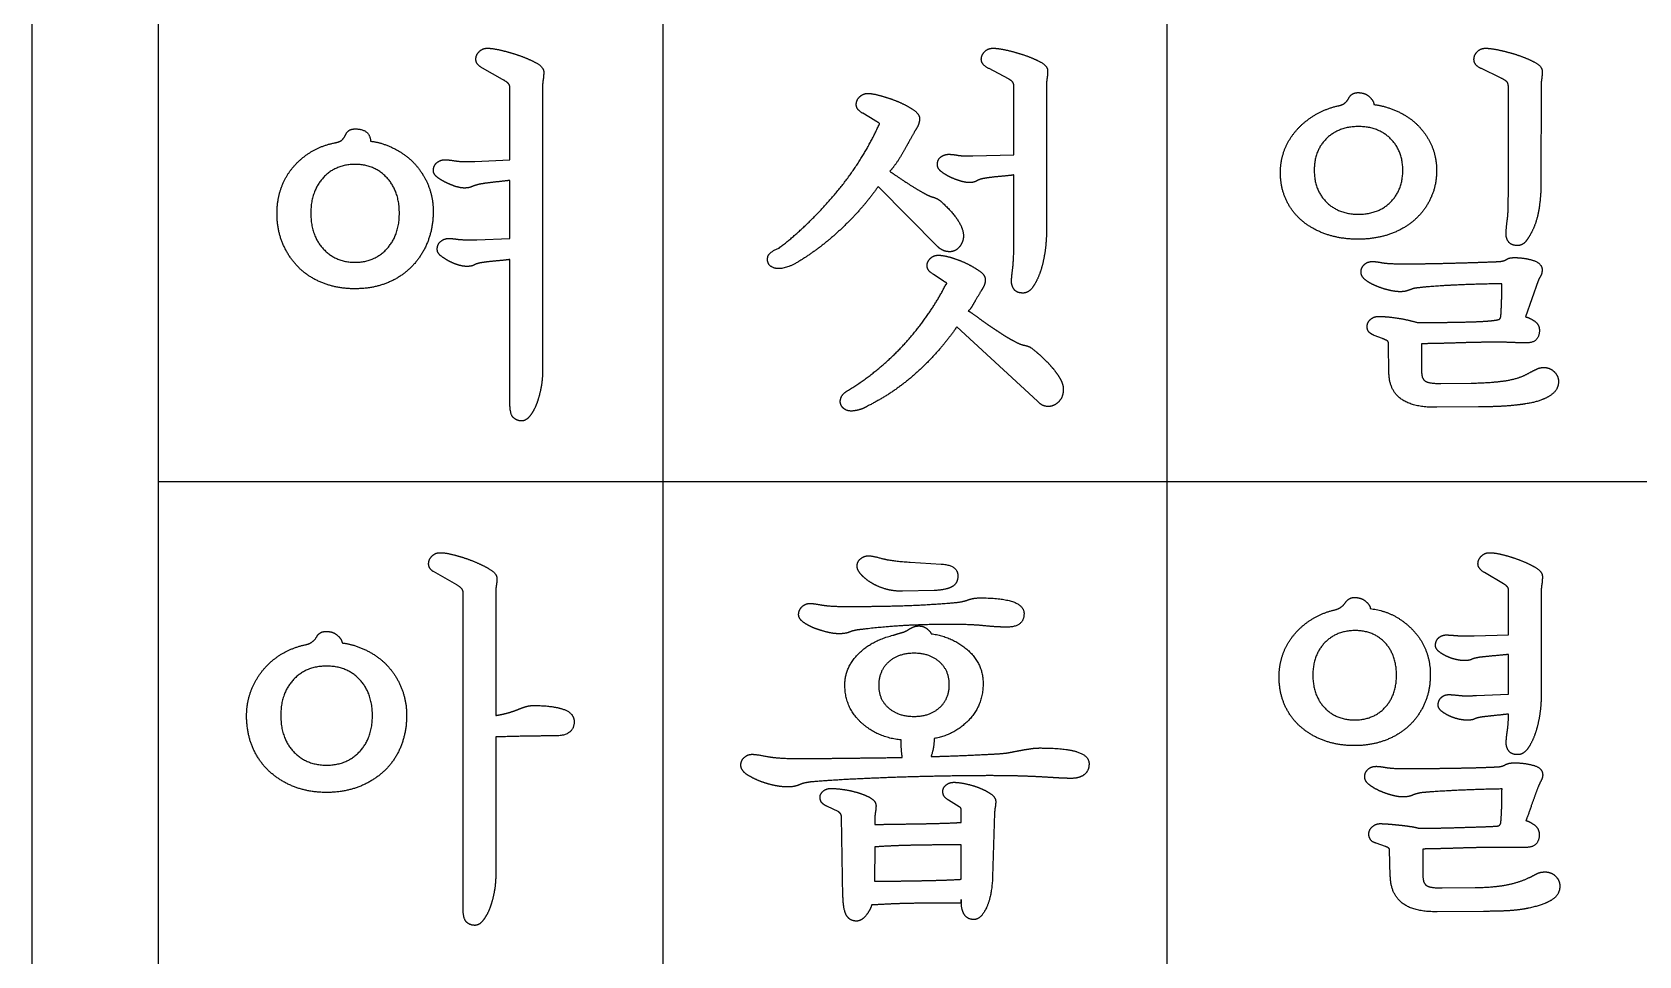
# Model space of a CAD drawing. Header units: millimetres. Extents: x -5 to 270, y -5 to 125.
# Drawn here: x -5 to 58.7, y 61.2 to 97.8 of the extents above; entities that cross this region are included whole.
import ezdxf

# ---------------------------------------------------------------- set-up
doc = ezdxf.new("R2010")
doc.units = ezdxf.units.MM
doc.layers.get('0').update_dxf_attribs({"linetype": 'CONTINUOUS'})

msp = doc.modelspace()

# ---------------------------------------------------------------- linework, layer by layer
for p, q in [((20, 120), (20, 0)), ((40, 0), (40, 120)), ((13.652, 95.957), (12.85, 96.406)), ((33.71, 95.975), (32.939, 96.385)), ((53.213, 96.023), (52.46, 96.386)), ((13.942, 92.766), (13.942, 95.633)), ((15.236, 95.691), (15.236, 84.408)), ((33.92, 92.969), (33.92, 95.705)), ((35.215, 95.722), (35.215, 89.992)), ((53.525, 91.344), (53.527, 95.676)), ((54.821, 95.706), (54.82, 91.874)), ((28.41, 94.329), (27.93, 94.614)), ((12.557, 92.71), (13.942, 92.766)), ((32.296, 92.927), (33.92, 92.969)), ((13.942, 89.645), (13.942, 91.955)), ((33.92, 89.462), (33.92, 92.172)), ((30.918, 89.312), (28.54, 91.708)), ((12.634, 89.604), (13.942, 89.645)), ((13.942, 83.104), (13.942, 88.818)), ((31.12, 87.971), (30.735, 88.228)), ((54.711, 87.973), (54.211, 86.543)), ((34.864, 83.203), (31.654, 86.144)), ((48.533, 85.685), (48.208, 85.807)), ((48.792, 84.311), (48.777, 85.481)), ((50.087, 85.474), (50.086, 84.372)), ((50.844, 83.902), (52.049, 83.915)), ((52.342, 82.974), (50.692, 82.96)), ((120, 80), (0, 80)), ((11.835, 75.924), (10.913, 76.442)), ((29.814, 76.818), (31.038, 76.744)), ((53.339, 75.96), (52.579, 76.404)), ((12.085, 63.104), (12.085, 75.63)), ((13.38, 75.617), (13.38, 70.742)), ((30.76, 75.696), (29.5, 75.665)), ((53.534, 73.941), (53.535, 75.719)), ((54.829, 75.69), (54.827, 71.538)), ((52.166, 73.9), (53.534, 73.941)), ((53.533, 71.59), (53.533, 73.159)), ((52.259, 71.534), (53.533, 71.59)), ((13.38, 69.889), (13.38, 64.409)), ((26.976, 66.917), (26.513, 67.139)), ((31.753, 67.122), (31.329, 67.38)), ((31.832, 66.501), (31.832, 66.936)), ((27.146, 63.54), (27.086, 66.705)), ((28.411, 66.647), (28.411, 66.422)), ((33.157, 66.875), (33.078, 64.342)), ((31.832, 64.246), (31.832, 65.618)), ((48.659, 65.544), (48.29, 65.677)), ((28.407, 65.526), (28.395, 64.165)), ((48.845, 64.353), (48.815, 65.425)), ((50.14, 65.443), (50.139, 64.371)), ((54.216, 65.508), (52.927, 65.509)), ((50.897, 63.902), (52.209, 63.915)), ((31.832, 63.439), (31.832, 63.3)), ((52.547, 62.974), (50.699, 62.96))]:
    msp.add_line(p, q)
for points in [[(-5, 125), (125, 125), (125, -5), (-5, -5)], [(0, 0), (120, 0), (120, 120), (0, 120)]]:
    msp.add_lwpolyline(points, close=True)
for points in [[(12.592, 96.753), (12.592, 96.928), (12.726, 97.062)], [(12.726, 97.062), (12.859, 97.195), (13.05, 97.195)], [(13.05, 97.195), (13.263, 97.195), (13.628, 97.107)], [(13.628, 97.107), (13.993, 97.02), (14.344, 96.895)], [(14.344, 96.895), (14.695, 96.771), (14.988, 96.61)], [(32.631, 96.752), (32.631, 96.928), (32.765, 97.061)], [(32.765, 97.061), (32.898, 97.195), (33.089, 97.195)], [(33.089, 97.195), (33.301, 97.195), (33.647, 97.116)], [(33.647, 97.116), (33.993, 97.037), (34.342, 96.919)], [(34.342, 96.919), (34.691, 96.8), (34.975, 96.648)], [(52.163, 96.752), (52.163, 96.927), (52.296, 97.06)], [(52.296, 97.06), (52.43, 97.194), (52.621, 97.194)], [(52.621, 97.194), (52.829, 97.194), (53.193, 97.114)], [(53.193, 97.114), (53.557, 97.035), (53.909, 96.918)], [(53.909, 96.918), (54.26, 96.801), (54.564, 96.64)], [(12.85, 96.406), (12.592, 96.555), (12.592, 96.753)], [(14.988, 96.61), (15.282, 96.45), (15.282, 96.252)], [(15.282, 96.252), (15.282, 96.073), (15.259, 95.937)], [(32.939, 96.385), (32.631, 96.533), (32.631, 96.752)], [(34.975, 96.648), (35.26, 96.497), (35.26, 96.298)], [(35.26, 96.298), (35.26, 96.128), (35.238, 96.006)], [(52.46, 96.386), (52.163, 96.51), (52.163, 96.752)], [(54.564, 96.64), (54.867, 96.479), (54.867, 96.281)], [(54.867, 96.281), (54.867, 96.103), (54.844, 95.96)], [(13.903, 95.77), (13.864, 95.834), (13.652, 95.957)], [(13.942, 95.633), (13.942, 95.707), (13.903, 95.77)], [(15.259, 95.937), (15.236, 95.801), (15.236, 95.691)], [(33.882, 95.841), (33.844, 95.903), (33.71, 95.975)], [(33.92, 95.705), (33.92, 95.779), (33.882, 95.841)], [(35.238, 96.006), (35.215, 95.885), (35.215, 95.722)], [(53.488, 95.837), (53.449, 95.905), (53.213, 96.023)], [(53.527, 95.676), (53.527, 95.769), (53.488, 95.837)], [(54.844, 95.96), (54.822, 95.816), (54.821, 95.706)], [(27.673, 94.96), (27.673, 95.136), (27.807, 95.269)], [(27.93, 94.614), (27.673, 94.763), (27.673, 94.96)], [(27.807, 95.269), (27.94, 95.402), (28.131, 95.402)], [(28.131, 95.402), (28.331, 95.402), (28.671, 95.305)], [(28.671, 95.305), (29.012, 95.208), (29.33, 95.076)], [(29.33, 95.076), (29.648, 94.944), (29.915, 94.767)], [(45.856, 94.547), (46.278, 94.802), (46.794, 94.914)], [(46.794, 94.914), (46.963, 94.951), (47.052, 95.027)], [(47.052, 95.027), (47.141, 95.104), (47.201, 95.213)], [(47.201, 95.213), (47.299, 95.434), (47.571, 95.434)], [(47.571, 95.434), (47.845, 95.434), (48.02, 95.269)], [(48.02, 95.269), (48.195, 95.104), (48.195, 94.961)], [(48.195, 94.961), (48.629, 94.913), (49.117, 94.697)], [(28.584, 94.222), (28.554, 94.251), (28.41, 94.329)], [(29.915, 94.767), (30.181, 94.589), (30.181, 94.415)], [(30.181, 94.415), (30.181, 94.202), (30.076, 94.036)], [(45.128, 93.947), (45.433, 94.292), (45.856, 94.547)], [(49.117, 94.697), (49.605, 94.48), (49.95, 94.126)], [(7.282, 93.556), (7.367, 93.63), (7.434, 93.777)], [(7.434, 93.777), (7.531, 93.995), (7.804, 93.995)], [(7.804, 93.995), (8.388, 93.995), (8.419, 93.509)], [(26.874, 91.465), (27.934, 92.734), (28.563, 94.135)], [(28.563, 94.135), (28.613, 94.193), (28.584, 94.222)], [(30.076, 94.036), (29.972, 93.871), (29.787, 93.536)], [(44.656, 93.173), (44.823, 93.602), (45.128, 93.947)], [(47.585, 94.089), (46.799, 94.089), (46.314, 93.611)], [(48.855, 93.608), (48.37, 94.089), (47.585, 94.089)], [(49.95, 94.126), (50.296, 93.772), (50.488, 93.323)], [(5.351, 92.483), (5.663, 92.85), (6.082, 93.1)], [(6.082, 93.1), (6.5, 93.349), (7.016, 93.446)], [(7.016, 93.446), (7.196, 93.482), (7.282, 93.556)], [(8.419, 93.509), (8.868, 93.46), (9.349, 93.219)], [(9.349, 93.219), (9.83, 92.979), (10.173, 92.605)], [(29.787, 93.536), (29.633, 93.242), (29.421, 92.889)], [(44.489, 92.264), (44.489, 92.744), (44.656, 93.173)], [(46.314, 93.611), (45.829, 93.132), (45.829, 92.359)], [(49.341, 92.357), (49.341, 93.128), (48.855, 93.608)], [(50.488, 93.323), (50.681, 92.873), (50.681, 92.353)], [(4.874, 91.651), (5.039, 92.116), (5.351, 92.483)], [(7.804, 92.589), (7.024, 92.589), (6.536, 92.053)], [(9.071, 92.052), (8.581, 92.589), (7.804, 92.589)], [(10.173, 92.605), (10.516, 92.231), (10.708, 91.751)], [(10.909, 92.349), (10.909, 92.544), (11.048, 92.659)], [(11.048, 92.659), (11.186, 92.773), (11.367, 92.773)], [(11.367, 92.773), (11.499, 92.773), (11.782, 92.728)], [(11.782, 92.728), (12.065, 92.682), (12.557, 92.71)], [(29.421, 92.889), (29.209, 92.536), (28.998, 92.314)], [(30.888, 92.58), (30.888, 92.781), (31.028, 92.885)], [(31.043, 92.304), (30.888, 92.429), (30.888, 92.58)], [(31.028, 92.885), (31.168, 92.99), (31.345, 92.99)], [(31.345, 92.99), (31.481, 92.99), (31.696, 92.951)], [(31.696, 92.951), (31.912, 92.913), (32.296, 92.927)], [(6.536, 92.053), (6.048, 91.518), (6.048, 90.657)], [(9.56, 90.657), (9.56, 91.515), (9.071, 92.052)], [(10.708, 91.751), (10.9, 91.271), (10.9, 90.721)], [(11.066, 92.077), (10.909, 92.193), (10.909, 92.349)], [(11.398, 91.874), (11.222, 91.961), (11.066, 92.077)], [(11.775, 91.719), (11.574, 91.786), (11.398, 91.874)], [(12.76, 91.806), (12.557, 91.765), (12.444, 91.709)], [(13.36, 91.888), (12.986, 91.849), (12.76, 91.806)], [(13.942, 91.955), (13.734, 91.927), (13.36, 91.888)], [(28.998, 92.314), (29.251, 92.144), (29.633, 91.89)], [(29.633, 91.89), (30.015, 91.637), (30.334, 91.46)], [(31.391, 92.088), (31.199, 92.179), (31.043, 92.304)], [(31.79, 91.932), (31.583, 91.996), (31.391, 92.088)], [(32.164, 91.868), (31.997, 91.868), (31.79, 91.932)], [(32.459, 91.938), (32.342, 91.868), (32.164, 91.868)], [(32.757, 92.035), (32.575, 92.008), (32.459, 91.938)], [(33.383, 92.111), (33.013, 92.081), (32.757, 92.035)], [(33.92, 92.172), (33.753, 92.141), (33.383, 92.111)], [(44.714, 91.189), (44.488, 91.679), (44.489, 92.264)], [(45.829, 92.359), (45.829, 91.572), (46.314, 91.092)], [(48.853, 91.092), (49.34, 91.573), (49.341, 92.357)], [(50.681, 92.353), (50.681, 91.745), (50.445, 91.243)], [(54.82, 91.874), (54.82, 91.333), (54.741, 90.84)], [(4.708, 90.645), (4.708, 91.186), (4.874, 91.651)], [(12.14, 91.652), (11.975, 91.652), (11.775, 91.719)], [(12.444, 91.709), (12.331, 91.652), (12.14, 91.652)], [(24.612, 89.273), (25.814, 90.195), (26.874, 91.465)], [(28.54, 91.708), (27.94, 90.846), (27.085, 90.039)], [(30.334, 91.46), (30.551, 91.335), (30.724, 91.287)], [(30.724, 91.287), (30.898, 91.24), (31.04, 91.115)], [(31.04, 91.115), (31.955, 90.279), (31.922, 89.714)], [(45.35, 90.351), (44.939, 90.698), (44.714, 91.189)], [(46.314, 91.092), (46.799, 90.612), (47.584, 90.612)], [(47.584, 90.612), (48.366, 90.611), (48.853, 91.092)], [(50.445, 91.243), (50.21, 90.741), (49.8, 90.38)], [(53.518, 90.8), (53.525, 91.034), (53.525, 91.344)], [(4.94, 89.441), (4.708, 89.993), (4.708, 90.645)], [(6.048, 90.657), (6.048, 89.783), (6.538, 89.246)], [(9.069, 89.248), (9.56, 89.786), (9.56, 90.657)], [(10.9, 90.721), (10.9, 90.054), (10.668, 89.487)], [(53.479, 90.347), (53.51, 90.566), (53.518, 90.8)], [(54.741, 90.84), (54.663, 90.348), (54.499, 90.004)], [(27.085, 90.039), (26.231, 89.231), (25.267, 88.664)], [(35.215, 89.992), (35.215, 89.496), (35.144, 89.058)], [(46.325, 89.813), (45.762, 90.003), (45.35, 90.351)], [(48.819, 89.82), (48.248, 89.622), (47.568, 89.622)], [(49.8, 90.38), (49.389, 90.018), (48.819, 89.82)], [(53.434, 89.83), (53.434, 89.982), (53.479, 90.347)], [(53.539, 89.513), (53.433, 89.653), (53.434, 89.83)], [(54.499, 90.004), (54.368, 89.728), (54.228, 89.55)], [(5.581, 88.489), (5.172, 88.889), (4.94, 89.441)], [(6.538, 89.246), (7.027, 88.709), (7.804, 88.709)], [(7.804, 88.709), (8.579, 88.709), (9.069, 89.248)], [(10.668, 89.487), (10.436, 88.92), (10.028, 88.513)], [(11.061, 89.227), (11.061, 89.423), (11.199, 89.537)], [(11.207, 88.959), (11.061, 89.075), (11.061, 89.227)], [(11.199, 89.537), (11.338, 89.652), (11.519, 89.652)], [(11.519, 89.652), (11.647, 89.652), (11.865, 89.62)], [(11.865, 89.62), (12.083, 89.589), (12.634, 89.604)], [(24.163, 88.912), (24.2, 89.106), (24.612, 89.273)], [(31.313, 89.13), (31.094, 89.15), (30.918, 89.312)], [(31.727, 89.28), (31.551, 89.1), (31.313, 89.13)], [(31.922, 89.714), (31.903, 89.46), (31.727, 89.28)], [(33.875, 88.464), (33.92, 88.798), (33.92, 89.462)], [(47.568, 89.622), (46.887, 89.623), (46.325, 89.813)], [(53.891, 89.372), (53.644, 89.373), (53.539, 89.513)], [(54.228, 89.55), (54.087, 89.372), (53.891, 89.372)], [(11.53, 88.751), (11.354, 88.843), (11.207, 88.959)], [(11.893, 88.601), (11.707, 88.658), (11.53, 88.751)], [(12.247, 88.544), (12.08, 88.544), (11.893, 88.601)], [(12.534, 88.607), (12.424, 88.544), (12.247, 88.544)], [(12.865, 88.699), (12.643, 88.67), (12.534, 88.607)], [(13.396, 88.759), (13.057, 88.729), (12.865, 88.699)], [(13.942, 88.818), (13.735, 88.789), (13.396, 88.759)], [(24.245, 88.582), (24.125, 88.718), (24.163, 88.912)], [(25.267, 88.664), (24.572, 88.296), (24.245, 88.582)], [(30.478, 88.575), (30.478, 88.718), (30.602, 88.853)], [(30.735, 88.228), (30.478, 88.377), (30.478, 88.575)], [(30.602, 88.853), (30.725, 88.988), (30.936, 88.988)], [(30.936, 88.988), (31.122, 88.988), (31.428, 88.898)], [(31.428, 88.898), (31.735, 88.809), (32.022, 88.673)], [(32.022, 88.673), (32.31, 88.537), (32.549, 88.367)], [(35.144, 89.058), (35.074, 88.62), (34.955, 88.286)], [(47.686, 88.33), (47.686, 88.489), (47.812, 88.614)], [(47.812, 88.614), (47.938, 88.739), (48.144, 88.739)], [(48.144, 88.739), (48.272, 88.739), (48.507, 88.694)], [(48.507, 88.694), (48.742, 88.648), (49.281, 88.648)], [(49.281, 88.648), (49.84, 88.648), (50.301, 88.654)], [(50.301, 88.654), (50.763, 88.661), (51.308, 88.676)], [(51.308, 88.676), (51.853, 88.691), (52.344, 88.706)], [(52.344, 88.706), (52.835, 88.722), (53.152, 88.737)], [(53.152, 88.737), (53.346, 88.749), (53.448, 88.821)], [(53.448, 88.821), (53.55, 88.893), (53.77, 88.893)], [(53.77, 88.893), (54.159, 88.893), (54.511, 88.782)], [(54.511, 88.782), (54.864, 88.67), (54.864, 88.405)], [(6.556, 87.874), (5.989, 88.089), (5.581, 88.489)], [(10.028, 88.513), (9.62, 88.105), (9.054, 87.882)], [(31.257, 87.885), (31.233, 87.9), (31.12, 87.971)], [(32.549, 88.367), (32.789, 88.198), (32.789, 88.026)], [(32.789, 88.026), (32.789, 87.846), (32.689, 87.684)], [(33.829, 87.946), (33.829, 88.13), (33.875, 88.464)], [(33.935, 87.629), (33.829, 87.769), (33.829, 87.946)], [(34.955, 88.286), (34.835, 87.952), (34.668, 87.72)], [(47.885, 87.987), (47.686, 88.128), (47.686, 88.33)], [(48.327, 87.749), (48.084, 87.846), (47.885, 87.987)], [(54.797, 88.147), (54.729, 88.038), (54.711, 87.973)], [(54.864, 88.405), (54.864, 88.256), (54.797, 88.147)], [(7.804, 87.658), (7.122, 87.658), (6.556, 87.874)], [(9.054, 87.882), (8.487, 87.658), (7.804, 87.658)], [(29.61, 85.498), (30.603, 86.597), (31.219, 87.814)], [(31.219, 87.814), (31.282, 87.869), (31.257, 87.885)], [(32.689, 87.684), (32.589, 87.522), (32.393, 87.187)], [(34.287, 87.488), (34.04, 87.488), (33.935, 87.629)], [(34.668, 87.72), (34.501, 87.488), (34.287, 87.488)], [(48.814, 87.597), (48.57, 87.652), (48.327, 87.749)], [(49.22, 87.541), (49.058, 87.541), (48.814, 87.597)], [(49.474, 87.567), (49.378, 87.541), (49.22, 87.541)], [(49.717, 87.649), (49.569, 87.593), (49.474, 87.567)], [(49.949, 87.694), (49.78, 87.68), (49.717, 87.649)], [(51.329, 87.799), (50.398, 87.754), (49.949, 87.694)], [(53.266, 87.858), (52.26, 87.843), (51.329, 87.799)], [(53.258, 87.159), (53.266, 87.365), (53.266, 87.59)], [(53.266, 87.59), (53.266, 87.815), (53.266, 87.858)], [(32.251, 86.945), (32.165, 86.803), (32.107, 86.783)], [(32.107, 86.783), (32.223, 86.724), (32.47, 86.539)], [(32.393, 87.187), (32.337, 87.087), (32.251, 86.945)], [(53.22, 86.522), (53.235, 86.616), (53.243, 86.784)], [(53.243, 86.784), (53.25, 86.953), (53.258, 87.159)], [(31.654, 86.144), (31.03, 85.217), (30.112, 84.375)], [(32.47, 86.539), (32.717, 86.354), (32.968, 86.184)], [(32.968, 86.184), (33.219, 86.015), (33.461, 85.856)], [(47.928, 86.165), (47.928, 86.331), (48.066, 86.447)], [(48.018, 85.924), (47.928, 86.001), (47.928, 86.165)], [(48.066, 86.447), (48.205, 86.562), (48.386, 86.562)], [(48.386, 86.562), (48.681, 86.562), (49.115, 86.497)], [(49.115, 86.497), (49.55, 86.433), (49.927, 86.314)], [(49.927, 86.314), (50.324, 86.314), (50.694, 86.32)], [(50.694, 86.32), (51.065, 86.326), (51.503, 86.334)], [(51.503, 86.334), (51.942, 86.341), (52.319, 86.356)], [(52.319, 86.356), (52.696, 86.371), (52.915, 86.4)], [(52.915, 86.4), (53.139, 86.426), (53.175, 86.455)], [(53.175, 86.455), (53.211, 86.484), (53.22, 86.522)], [(54.211, 86.543), (54.356, 86.514), (54.557, 86.38)], [(54.757, 86.011), (54.757, 85.508), (54.223, 85.508)], [(54.557, 86.38), (54.757, 86.246), (54.757, 86.011)], [(27.276, 83.58), (28.617, 84.4), (29.61, 85.498)], [(33.461, 85.856), (33.703, 85.698), (33.915, 85.592)], [(33.915, 85.592), (34.176, 85.441), (34.373, 85.41)], [(34.373, 85.41), (34.57, 85.378), (34.79, 85.171)], [(48.208, 85.807), (48.107, 85.847), (48.018, 85.924)], [(48.737, 85.584), (48.697, 85.62), (48.533, 85.685)], [(48.777, 85.481), (48.777, 85.548), (48.737, 85.584)], [(50.592, 85.487), (50.174, 85.479), (50.087, 85.474)], [(51.467, 85.509), (51.011, 85.494), (50.592, 85.487)], [(52.331, 85.532), (51.923, 85.525), (51.467, 85.509)], [(52.919, 85.54), (52.74, 85.54), (52.331, 85.532)], [(53.751, 85.524), (53.456, 85.54), (52.919, 85.54)], [(54.223, 85.508), (54.047, 85.508), (53.751, 85.524)], [(34.79, 85.171), (34.939, 85.046), (35.14, 84.854)], [(35.14, 84.854), (35.34, 84.661), (35.508, 84.453)], [(15.236, 84.408), (15.236, 84.037), (15.164, 83.683)], [(30.112, 84.375), (29.194, 83.534), (28.088, 82.989)], [(35.508, 84.453), (35.676, 84.246), (35.779, 84.049)], [(50.692, 82.96), (48.825, 82.93), (48.792, 84.311)], [(50.086, 84.372), (50.086, 84.101), (50.223, 84.002)], [(53.344, 84.003), (53.884, 84.077), (54.244, 84.264)], [(54.244, 84.264), (54.489, 84.395), (54.632, 84.467)], [(54.632, 84.467), (54.774, 84.538), (54.935, 84.538)], [(54.935, 84.538), (55.164, 84.538), (55.339, 84.373)], [(55.339, 84.373), (55.514, 84.208), (55.514, 83.974)], [(15.164, 83.683), (15.092, 83.329), (14.988, 83.066)], [(27.055, 83.298), (27.103, 83.472), (27.276, 83.58)], [(35.882, 83.675), (35.882, 83.37), (35.702, 83.18)], [(35.779, 84.049), (35.882, 83.853), (35.882, 83.675)], [(50.223, 84.002), (50.361, 83.902), (50.844, 83.902)], [(52.049, 83.915), (52.803, 83.929), (53.344, 84.003)], [(55.514, 83.974), (55.514, 83.632), (55.167, 83.411)], [(14.076, 82.553), (13.942, 82.688), (13.942, 83.104)], [(14.988, 83.066), (14.884, 82.802), (14.731, 82.61)], [(27.109, 82.978), (27.006, 83.124), (27.055, 83.298)], [(27.575, 82.817), (27.275, 82.777), (27.109, 82.978)], [(28.088, 82.989), (27.874, 82.857), (27.575, 82.817)], [(35.288, 82.991), (35.028, 82.991), (34.864, 83.203)], [(35.702, 83.18), (35.522, 82.991), (35.288, 82.991)], [(53.372, 83.005), (52.884, 82.974), (52.342, 82.974)], [(54.225, 83.098), (53.859, 83.036), (53.372, 83.005)], [(55.167, 83.411), (54.82, 83.189), (54.225, 83.098)], [(14.415, 82.419), (14.211, 82.419), (14.076, 82.553)], [(14.731, 82.61), (14.578, 82.419), (14.415, 82.419)], [(10.854, 77.061), (10.987, 77.195), (11.178, 77.195)], [(11.178, 77.195), (11.389, 77.195), (11.758, 77.098)], [(11.758, 77.098), (12.128, 77.002), (12.48, 76.861)], [(52.456, 77.06), (52.589, 77.194), (52.78, 77.194)], [(52.78, 77.194), (52.996, 77.194), (53.331, 77.108)], [(53.331, 77.108), (53.665, 77.022), (54, 76.894)], [(10.72, 76.752), (10.72, 76.928), (10.854, 77.061)], [(10.913, 76.442), (10.72, 76.555), (10.72, 76.752)], [(12.48, 76.861), (12.832, 76.721), (13.129, 76.547)], [(13.129, 76.547), (13.425, 76.372), (13.425, 76.177)], [(27.707, 76.658), (27.707, 76.842), (27.845, 76.956)], [(27.864, 76.33), (27.707, 76.506), (27.707, 76.658)], [(27.845, 76.956), (27.982, 77.071), (28.165, 77.071)], [(28.165, 77.071), (28.304, 77.071), (28.674, 76.969)], [(28.674, 76.969), (29.045, 76.867), (29.814, 76.818)], [(31.038, 76.744), (31.701, 76.705), (31.701, 76.274)], [(52.322, 76.751), (52.322, 76.927), (52.456, 77.06)], [(52.579, 76.404), (52.322, 76.554), (52.322, 76.751)], [(54, 76.894), (54.335, 76.767), (54.605, 76.605)], [(54.605, 76.605), (54.875, 76.443), (54.875, 76.251)], [(12.085, 75.63), (12.085, 75.77), (11.835, 75.924)], [(13.402, 75.897), (13.38, 75.768), (13.38, 75.617)], [(13.425, 76.177), (13.425, 76.026), (13.402, 75.897)], [(28.258, 76.006), (28.02, 76.155), (27.864, 76.33)], [(28.808, 75.761), (28.496, 75.858), (28.258, 76.006)], [(31.464, 75.841), (31.226, 75.712), (30.76, 75.696)], [(31.701, 76.274), (31.701, 75.969), (31.464, 75.841)], [(53.49, 75.837), (53.446, 75.891), (53.339, 75.96)], [(53.535, 75.719), (53.535, 75.783), (53.49, 75.837)], [(54.852, 75.936), (54.829, 75.8), (54.829, 75.69)], [(54.875, 76.251), (54.875, 76.072), (54.852, 75.936)], [(25.521, 75.05), (25.655, 75.183), (25.845, 75.183)], [(25.845, 75.183), (25.97, 75.183), (26.296, 75.122)], [(29.5, 75.665), (29.121, 75.665), (28.808, 75.761)], [(29.462, 75.091), (30.42, 75.121), (31.383, 75.198)], [(31.383, 75.198), (31.855, 75.228), (32.08, 75.315)], [(32.08, 75.315), (32.305, 75.402), (32.593, 75.402)], [(32.593, 75.402), (34.324, 75.402), (34.324, 74.784)], [(46.648, 74.929), (46.916, 74.99), (47.069, 75.219)], [(47.069, 75.219), (47.202, 75.418), (47.427, 75.418)], [(47.427, 75.418), (47.699, 75.418), (47.875, 75.263)], [(47.875, 75.263), (48.052, 75.107), (48.051, 74.976)], [(25.388, 74.744), (25.388, 74.918), (25.521, 75.05)], [(25.573, 74.44), (25.388, 74.575), (25.388, 74.744)], [(26.296, 75.122), (26.621, 75.062), (27.301, 75.062)], [(27.301, 75.062), (28.504, 75.062), (29.462, 75.091)], [(34.324, 74.784), (34.324, 74.243), (33.654, 74.243)], [(45.05, 73.966), (45.348, 74.32), (45.756, 74.568)], [(45.756, 74.568), (46.165, 74.817), (46.648, 74.929)], [(48.051, 74.976), (49.037, 74.863), (49.734, 74.133)], [(6.282, 73.864), (6.398, 74.073), (6.66, 74.073)], [(6.66, 74.073), (6.917, 74.073), (7.097, 73.922)], [(7.097, 73.922), (7.278, 73.771), (7.289, 73.616)], [(25.984, 74.215), (25.759, 74.306), (25.573, 74.44)], [(26.486, 74.052), (26.208, 74.124), (25.984, 74.215)], [(26.998, 73.98), (26.763, 73.98), (26.486, 74.052)], [(27.408, 74.048), (27.245, 73.98), (26.998, 73.98)], [(27.817, 74.143), (27.571, 74.117), (27.408, 74.048)], [(27.751, 73.174), (28.279, 73.712), (29.127, 73.92)], [(29.644, 74.307), (28.811, 74.263), (27.817, 74.143)], [(29.127, 73.92), (29.328, 73.986), (29.467, 74.022)], [(29.467, 74.022), (29.607, 74.059), (29.721, 74.131)], [(31.44, 74.351), (30.477, 74.351), (29.644, 74.307)], [(29.721, 74.131), (29.848, 74.21), (29.936, 74.25)], [(29.936, 74.25), (30.025, 74.289), (30.167, 74.289)], [(30.167, 74.289), (30.346, 74.289), (30.489, 74.168)], [(30.489, 74.168), (30.631, 74.047), (30.639, 73.982)], [(30.639, 73.982), (31.483, 73.87), (32.092, 73.332)], [(32.735, 74.297), (32.212, 74.351), (31.44, 74.351)], [(33.654, 74.243), (33.258, 74.243), (32.735, 74.297)], [(44.594, 73.187), (44.751, 73.612), (45.05, 73.966)], [(47.457, 74.105), (46.705, 74.105), (46.241, 73.618)], [(48.641, 73.618), (48.192, 74.104), (47.457, 74.105)], [(49.734, 74.133), (50.431, 73.403), (50.431, 72.352)], [(50.757, 73.814), (50.877, 73.933), (51.065, 73.933)], [(51.065, 73.933), (51.173, 73.933), (51.449, 73.909)], [(51.449, 73.909), (51.724, 73.885), (52.166, 73.9)], [(4.905, 73.184), (5.336, 73.439), (5.84, 73.546)], [(5.84, 73.546), (6.13, 73.599), (6.282, 73.864)], [(7.289, 73.616), (7.751, 73.566), (8.25, 73.324)], [(8.25, 73.324), (8.748, 73.083), (9.098, 72.701)], [(32.092, 73.332), (32.702, 72.795), (32.702, 72.009)], [(46.241, 73.618), (45.776, 73.132), (45.776, 72.343)], [(49.091, 72.342), (49.091, 73.132), (48.641, 73.618)], [(50.638, 73.524), (50.638, 73.696), (50.757, 73.814)], [(50.792, 73.258), (50.637, 73.37), (50.638, 73.524)], [(51.109, 73.072), (50.946, 73.146), (50.792, 73.258)], [(4.164, 72.553), (4.475, 72.928), (4.905, 73.184)], [(6.675, 72.697), (5.861, 72.697), (5.36, 72.16)], [(7.989, 72.159), (7.486, 72.697), (6.675, 72.697)], [(9.098, 72.701), (9.447, 72.319), (9.647, 71.815)], [(27.222, 71.948), (27.222, 72.637), (27.751, 73.174)], [(28.948, 72.854), (28.563, 72.501), (28.563, 71.932)], [(29.97, 73.207), (29.334, 73.207), (28.948, 72.854)], [(30.976, 72.861), (30.591, 73.207), (29.97, 73.207)], [(31.362, 71.963), (31.362, 72.516), (30.976, 72.861)], [(44.436, 72.278), (44.436, 72.762), (44.594, 73.187)], [(51.451, 72.958), (51.272, 72.999), (51.109, 73.072)], [(51.777, 72.917), (51.631, 72.917), (51.451, 72.958)], [(52.078, 72.965), (51.983, 72.917), (51.777, 72.917)], [(52.353, 73.042), (52.172, 73.012), (52.078, 72.965)], [(52.98, 73.108), (52.573, 73.071), (52.353, 73.042)], [(53.533, 73.159), (53.387, 73.145), (52.98, 73.108)], [(3.678, 71.715), (3.853, 72.177), (4.164, 72.553)], [(5.36, 72.16), (4.858, 71.623), (4.858, 70.742)], [(8.491, 70.742), (8.491, 71.621), (7.989, 72.159)], [(32.702, 72.009), (32.702, 71.143), (32.13, 70.554)], [(44.653, 71.168), (44.436, 71.667), (44.436, 72.278)], [(45.776, 72.343), (45.776, 71.539), (46.233, 71.052)], [(48.632, 71.052), (49.09, 71.54), (49.091, 72.342)], [(50.431, 72.352), (50.431, 71.731), (50.205, 71.215)], [(3.503, 70.729), (3.503, 71.253), (3.678, 71.715)], [(9.647, 71.815), (9.847, 71.311), (9.847, 70.745)], [(27.88, 70.449), (27.222, 71.043), (27.222, 71.948)], [(28.563, 71.932), (28.563, 71.382), (28.948, 71.043)], [(30.975, 71.05), (31.362, 71.396), (31.362, 71.963)], [(50.743, 71.159), (50.743, 71.331), (50.863, 71.45)], [(50.863, 71.45), (50.982, 71.568), (51.17, 71.568)], [(51.17, 71.568), (51.29, 71.568), (51.559, 71.537)], [(51.559, 71.537), (51.829, 71.506), (52.259, 71.534)], [(54.827, 71.538), (54.827, 71.101), (54.756, 70.692)], [(3.733, 69.498), (3.503, 70.055), (3.503, 70.729)], [(4.858, 70.742), (4.858, 69.848), (5.361, 69.309)], [(7.987, 69.311), (8.491, 69.85), (8.491, 70.742)], [(9.847, 70.745), (9.847, 70.076), (9.615, 69.509)], [(13.38, 70.742), (13.59, 70.769), (13.821, 70.832)], [(13.821, 70.832), (14.052, 70.895), (14.216, 70.962)], [(14.216, 70.962), (14.38, 71.029), (14.541, 71.082)], [(14.541, 71.082), (14.702, 71.136), (14.893, 71.136)], [(14.893, 71.136), (15.594, 71.136), (16.041, 70.993)], [(16.041, 70.993), (16.488, 70.849), (16.488, 70.495)], [(28.948, 71.043), (29.334, 70.703), (29.97, 70.703)], [(29.97, 70.703), (30.589, 70.703), (30.975, 71.05)], [(45.273, 70.306), (44.87, 70.669), (44.653, 71.168)], [(46.233, 71.052), (46.69, 70.566), (47.44, 70.565)], [(47.44, 70.565), (48.173, 70.565), (48.632, 71.052)], [(50.205, 71.215), (49.979, 70.699), (49.584, 70.329)], [(50.897, 70.893), (50.743, 71.005), (50.743, 71.159)], [(51.214, 70.708), (51.051, 70.782), (50.897, 70.893)], [(51.556, 70.594), (51.377, 70.635), (51.214, 70.708)], [(53.044, 70.743), (52.685, 70.706), (52.461, 70.678)], [(53.532, 70.795), (53.403, 70.78), (53.044, 70.743)], [(53.487, 70.135), (53.532, 70.438), (53.532, 70.795)], [(16.488, 70.495), (16.488, 69.93), (15.727, 69.93)], [(29.451, 69.771), (28.539, 69.855), (27.88, 70.449)], [(32.13, 70.554), (31.558, 69.964), (30.761, 69.827)], [(46.223, 69.744), (45.677, 69.942), (45.273, 70.306)], [(49.584, 70.329), (49.19, 69.959), (48.639, 69.752)], [(51.883, 70.553), (51.736, 70.553), (51.556, 70.594)], [(52.183, 70.6), (52.088, 70.553), (51.883, 70.553)], [(52.461, 70.678), (52.277, 70.647), (52.183, 70.6)], [(53.441, 69.645), (53.441, 69.831), (53.487, 70.135)], [(54.756, 70.692), (54.685, 70.282), (54.566, 69.956)], [(4.39, 68.538), (3.964, 68.941), (3.733, 69.498)], [(9.615, 69.509), (9.384, 68.941), (8.958, 68.538)], [(14.841, 69.923), (14.274, 69.915), (13.38, 69.889)], [(15.727, 69.93), (15.408, 69.93), (14.841, 69.923)], [(29.497, 69.074), (29.451, 69.394), (29.451, 69.771)], [(30.761, 69.827), (30.761, 69.473), (30.64, 69.111)], [(34.62, 69.428), (34.767, 69.451), (34.958, 69.451)], [(34.958, 69.451), (35.936, 69.451), (36.419, 69.302)], [(47.424, 69.545), (46.77, 69.545), (46.223, 69.744)], [(48.639, 69.752), (48.089, 69.545), (47.424, 69.545)], [(53.546, 69.328), (53.441, 69.468), (53.441, 69.645)], [(54.566, 69.956), (54.446, 69.63), (54.279, 69.409)], [(5.361, 69.309), (5.864, 68.771), (6.675, 68.771)], [(6.675, 68.771), (7.484, 68.771), (7.987, 69.311)], [(23.098, 68.773), (23.098, 68.953), (23.234, 69.077)], [(23.234, 69.077), (23.369, 69.201), (23.556, 69.201)], [(23.556, 69.201), (23.699, 69.201), (24.131, 69.117)], [(24.131, 69.117), (24.563, 69.034), (25.315, 69.034)], [(25.315, 69.034), (26.268, 69.034), (27.442, 69.049)], [(27.442, 69.049), (28.616, 69.065), (29.497, 69.074)], [(30.64, 69.111), (31.251, 69.125), (31.947, 69.155)], [(31.947, 69.155), (32.644, 69.186), (33.201, 69.216)], [(33.201, 69.216), (33.57, 69.232), (33.833, 69.288)], [(33.833, 69.288), (34.095, 69.343), (34.284, 69.374)], [(34.284, 69.374), (34.473, 69.405), (34.62, 69.428)], [(36.419, 69.302), (36.902, 69.152), (36.902, 68.826)], [(36.902, 68.826), (36.902, 68.534), (36.707, 68.39)], [(53.411, 68.79), (53.537, 68.863), (53.762, 68.862)], [(53.899, 69.187), (53.652, 69.187), (53.546, 69.328)], [(53.762, 68.862), (54.175, 68.862), (54.531, 68.759)], [(54.279, 69.409), (54.113, 69.187), (53.899, 69.187)], [(5.397, 67.912), (4.816, 68.136), (4.39, 68.538)], [(8.958, 68.538), (8.531, 68.136), (7.951, 67.912)], [(23.314, 68.419), (23.098, 68.57), (23.098, 68.773)], [(23.798, 68.159), (23.53, 68.269), (23.314, 68.419)], [(27.549, 68.215), (26.638, 68.169), (25.904, 68.108)], [(29.415, 68.292), (28.461, 68.261), (27.549, 68.215)], [(31.285, 68.338), (30.369, 68.323), (29.415, 68.292)], [(32.957, 68.354), (32.201, 68.354), (31.285, 68.338)], [(34.144, 68.339), (33.631, 68.354), (32.957, 68.354)], [(35.053, 68.3), (34.657, 68.323), (34.144, 68.339)], [(35.722, 68.261), (35.449, 68.277), (35.053, 68.3)], [(36.201, 68.246), (35.994, 68.246), (35.722, 68.261)], [(36.707, 68.39), (36.512, 68.246), (36.201, 68.246)], [(47.83, 68.314), (47.83, 68.473), (47.956, 68.599)], [(48.019, 67.988), (47.83, 68.128), (47.83, 68.314)], [(47.956, 68.599), (48.082, 68.724), (48.288, 68.724)], [(48.288, 68.724), (48.406, 68.724), (48.671, 68.678)], [(48.671, 68.678), (48.937, 68.633), (49.471, 68.632)], [(49.471, 68.632), (49.962, 68.632), (50.405, 68.639)], [(50.405, 68.639), (50.849, 68.645), (51.377, 68.653)], [(51.377, 68.653), (51.905, 68.66), (52.381, 68.675)], [(52.381, 68.675), (52.858, 68.691), (53.134, 68.705)], [(53.134, 68.705), (53.285, 68.718), (53.411, 68.79)], [(54.531, 68.759), (54.887, 68.656), (54.887, 68.39)], [(54.825, 68.16), (54.763, 68.045), (54.708, 67.907)], [(54.887, 68.39), (54.887, 68.275), (54.825, 68.16)], [(6.675, 67.689), (5.977, 67.689), (5.397, 67.912)], [(7.951, 67.912), (7.37, 67.689), (6.675, 67.689)], [(24.374, 67.977), (24.066, 68.048), (23.798, 68.159)], [(24.966, 67.906), (24.682, 67.906), (24.374, 67.977)], [(25.411, 67.992), (25.211, 67.906), (24.966, 67.906)], [(25.904, 68.108), (25.61, 68.078), (25.411, 67.992)], [(26.237, 67.496), (26.237, 67.628), (26.358, 67.738)], [(26.358, 67.738), (26.48, 67.847), (26.679, 67.847)], [(26.679, 67.847), (26.873, 67.847), (27.145, 67.809)], [(27.145, 67.809), (27.417, 67.772), (27.712, 67.688)], [(27.712, 67.688), (28.008, 67.605), (28.232, 67.474)], [(31.104, 67.725), (31.104, 67.877), (31.235, 67.984)], [(31.329, 67.38), (31.104, 67.515), (31.104, 67.725)], [(31.235, 67.984), (31.366, 68.091), (31.547, 68.091)], [(31.547, 68.091), (31.721, 68.091), (32, 68.034)], [(32, 68.034), (32.279, 67.976), (32.525, 67.882)], [(32.525, 67.882), (32.77, 67.787), (32.986, 67.646)], [(32.986, 67.646), (33.202, 67.506), (33.202, 67.331)], [(48.437, 67.745), (48.207, 67.848), (48.019, 67.988)], [(48.913, 67.576), (48.667, 67.642), (48.437, 67.745)], [(49.334, 67.51), (49.16, 67.51), (48.913, 67.576)], [(49.728, 67.58), (49.581, 67.51), (49.334, 67.51)], [(50.085, 67.679), (49.875, 67.649), (49.728, 67.58)], [(51.432, 67.767), (50.521, 67.722), (50.085, 67.679)], [(53.274, 67.827), (52.344, 67.812), (51.432, 67.767)], [(53.266, 67.214), (53.273, 67.587), (53.274, 67.827)], [(54.708, 67.907), (54.571, 67.557), (54.427, 67.136)], [(26.322, 67.267), (26.237, 67.352), (26.237, 67.496)], [(26.513, 67.139), (26.407, 67.182), (26.322, 67.267)], [(27.058, 66.833), (27.03, 66.873), (26.976, 66.917)], [(28.232, 67.474), (28.456, 67.343), (28.456, 67.162)], [(28.434, 66.92), (28.411, 66.806), (28.411, 66.647)], [(28.456, 67.162), (28.456, 67.034), (28.434, 66.92)], [(31.825, 67.055), (31.819, 67.081), (31.753, 67.122)], [(31.832, 66.936), (31.832, 67.029), (31.825, 67.055)], [(33.179, 67.086), (33.157, 66.964), (33.157, 66.875)], [(33.202, 67.331), (33.202, 67.207), (33.179, 67.086)], [(53.229, 66.501), (53.258, 66.84), (53.266, 67.214)], [(54.427, 67.136), (54.284, 66.715), (54.219, 66.575)], [(27.086, 66.705), (27.086, 66.792), (27.058, 66.833)], [(28.411, 66.422), (28.687, 66.422), (29.091, 66.429)], [(29.091, 66.429), (29.496, 66.435), (30.018, 66.443)], [(30.018, 66.443), (30.541, 66.451), (31.058, 66.466)], [(31.058, 66.466), (31.575, 66.481), (31.832, 66.501)], [(47.996, 66.04), (47.996, 66.204), (48.132, 66.328)], [(48.132, 66.328), (48.267, 66.452), (48.454, 66.452)], [(48.454, 66.452), (48.557, 66.452), (48.779, 66.435)], [(48.779, 66.435), (49.001, 66.417), (49.217, 66.394)], [(49.217, 66.394), (49.434, 66.371), (49.636, 66.341)], [(49.636, 66.341), (49.839, 66.311), (49.977, 66.269)], [(49.977, 66.269), (50.275, 66.269), (50.659, 66.275)], [(50.659, 66.275), (51.042, 66.282), (51.534, 66.297)], [(51.534, 66.297), (52.027, 66.312), (52.467, 66.326)], [(52.467, 66.326), (52.908, 66.341), (53.085, 66.356)], [(53.085, 66.356), (53.211, 66.364), (53.229, 66.501)], [(54.219, 66.575), (54.368, 66.543), (54.559, 66.4)], [(54.559, 66.4), (54.749, 66.257), (54.749, 66.026)], [(31.832, 65.618), (31.592, 65.618), (31.061, 65.611)], [(48.29, 65.677), (47.996, 65.75), (47.996, 66.04)], [(54.749, 66.026), (54.749, 65.508), (54.216, 65.508)], [(29.027, 65.565), (28.563, 65.543), (28.407, 65.526)], [(30.011, 65.595), (29.492, 65.588), (29.027, 65.565)], [(31.061, 65.611), (30.531, 65.603), (30.011, 65.595)], [(48.815, 65.425), (48.815, 65.489), (48.659, 65.544)], [(50.646, 65.456), (50.227, 65.448), (50.14, 65.443)], [(51.513, 65.479), (51.064, 65.463), (50.646, 65.456)], [(52.354, 65.501), (51.961, 65.494), (51.513, 65.479)], [(52.927, 65.509), (52.747, 65.509), (52.354, 65.501)], [(13.38, 64.409), (13.38, 64.037), (13.307, 63.684)], [(33.078, 64.342), (33.047, 63.568), (32.83, 63.109)], [(50.699, 62.96), (48.895, 62.93), (48.845, 64.353)], [(50.139, 64.371), (50.139, 64.101), (50.277, 64.002)], [(54.317, 64.297), (54.511, 64.387), (54.645, 64.462)], [(54.645, 64.462), (54.779, 64.538), (54.989, 64.538)], [(54.989, 64.538), (55.218, 64.538), (55.393, 64.373)], [(55.393, 64.373), (55.568, 64.208), (55.567, 63.974)], [(28.395, 64.165), (28.715, 64.165), (29.113, 64.172)], [(29.113, 64.172), (29.511, 64.179), (30.011, 64.186)], [(30.011, 64.186), (30.511, 64.194), (31.02, 64.209)], [(31.02, 64.209), (31.528, 64.225), (31.832, 64.246)], [(50.277, 64.002), (50.414, 63.902), (50.897, 63.902)], [(52.209, 63.915), (52.938, 63.929), (53.419, 64.017)], [(53.419, 64.017), (53.9, 64.104), (54.317, 64.297)], [(55.567, 63.974), (55.567, 63.63), (55.248, 63.427)], [(12.219, 62.553), (12.085, 62.688), (12.085, 63.104)], [(13.131, 63.066), (13.027, 62.802), (12.874, 62.611)], [(13.307, 63.684), (13.235, 63.33), (13.131, 63.066)], [(27.294, 62.8), (27.163, 63.012), (27.146, 63.54)], [(28.284, 63.228), (28.228, 63.016), (28.051, 62.802)], [(28.953, 63.261), (28.491, 63.238), (28.284, 63.228)], [(29.943, 63.292), (29.416, 63.284), (28.953, 63.261)], [(31.001, 63.3), (30.47, 63.3), (29.943, 63.292)], [(31.832, 63.3), (31.531, 63.3), (31.001, 63.3)], [(31.956, 62.846), (31.832, 63.042), (31.832, 63.439)], [(32.83, 63.109), (32.614, 62.651), (32.335, 62.651)], [(54.304, 63.097), (53.933, 63.02), (53.51, 62.997)], [(55.248, 63.427), (54.929, 63.224), (54.304, 63.097)], [(12.558, 62.419), (12.354, 62.419), (12.219, 62.553)], [(12.874, 62.611), (12.721, 62.419), (12.558, 62.419)], [(27.68, 62.589), (27.425, 62.589), (27.294, 62.8)], [(28.051, 62.802), (27.874, 62.589), (27.68, 62.589)], [(32.335, 62.651), (32.08, 62.651), (31.956, 62.846)], [(53.51, 62.997), (53.086, 62.974), (52.547, 62.974)]]:
    msp.add_open_spline(points, degree=2)

doc.saveas('drawing.dxf')
